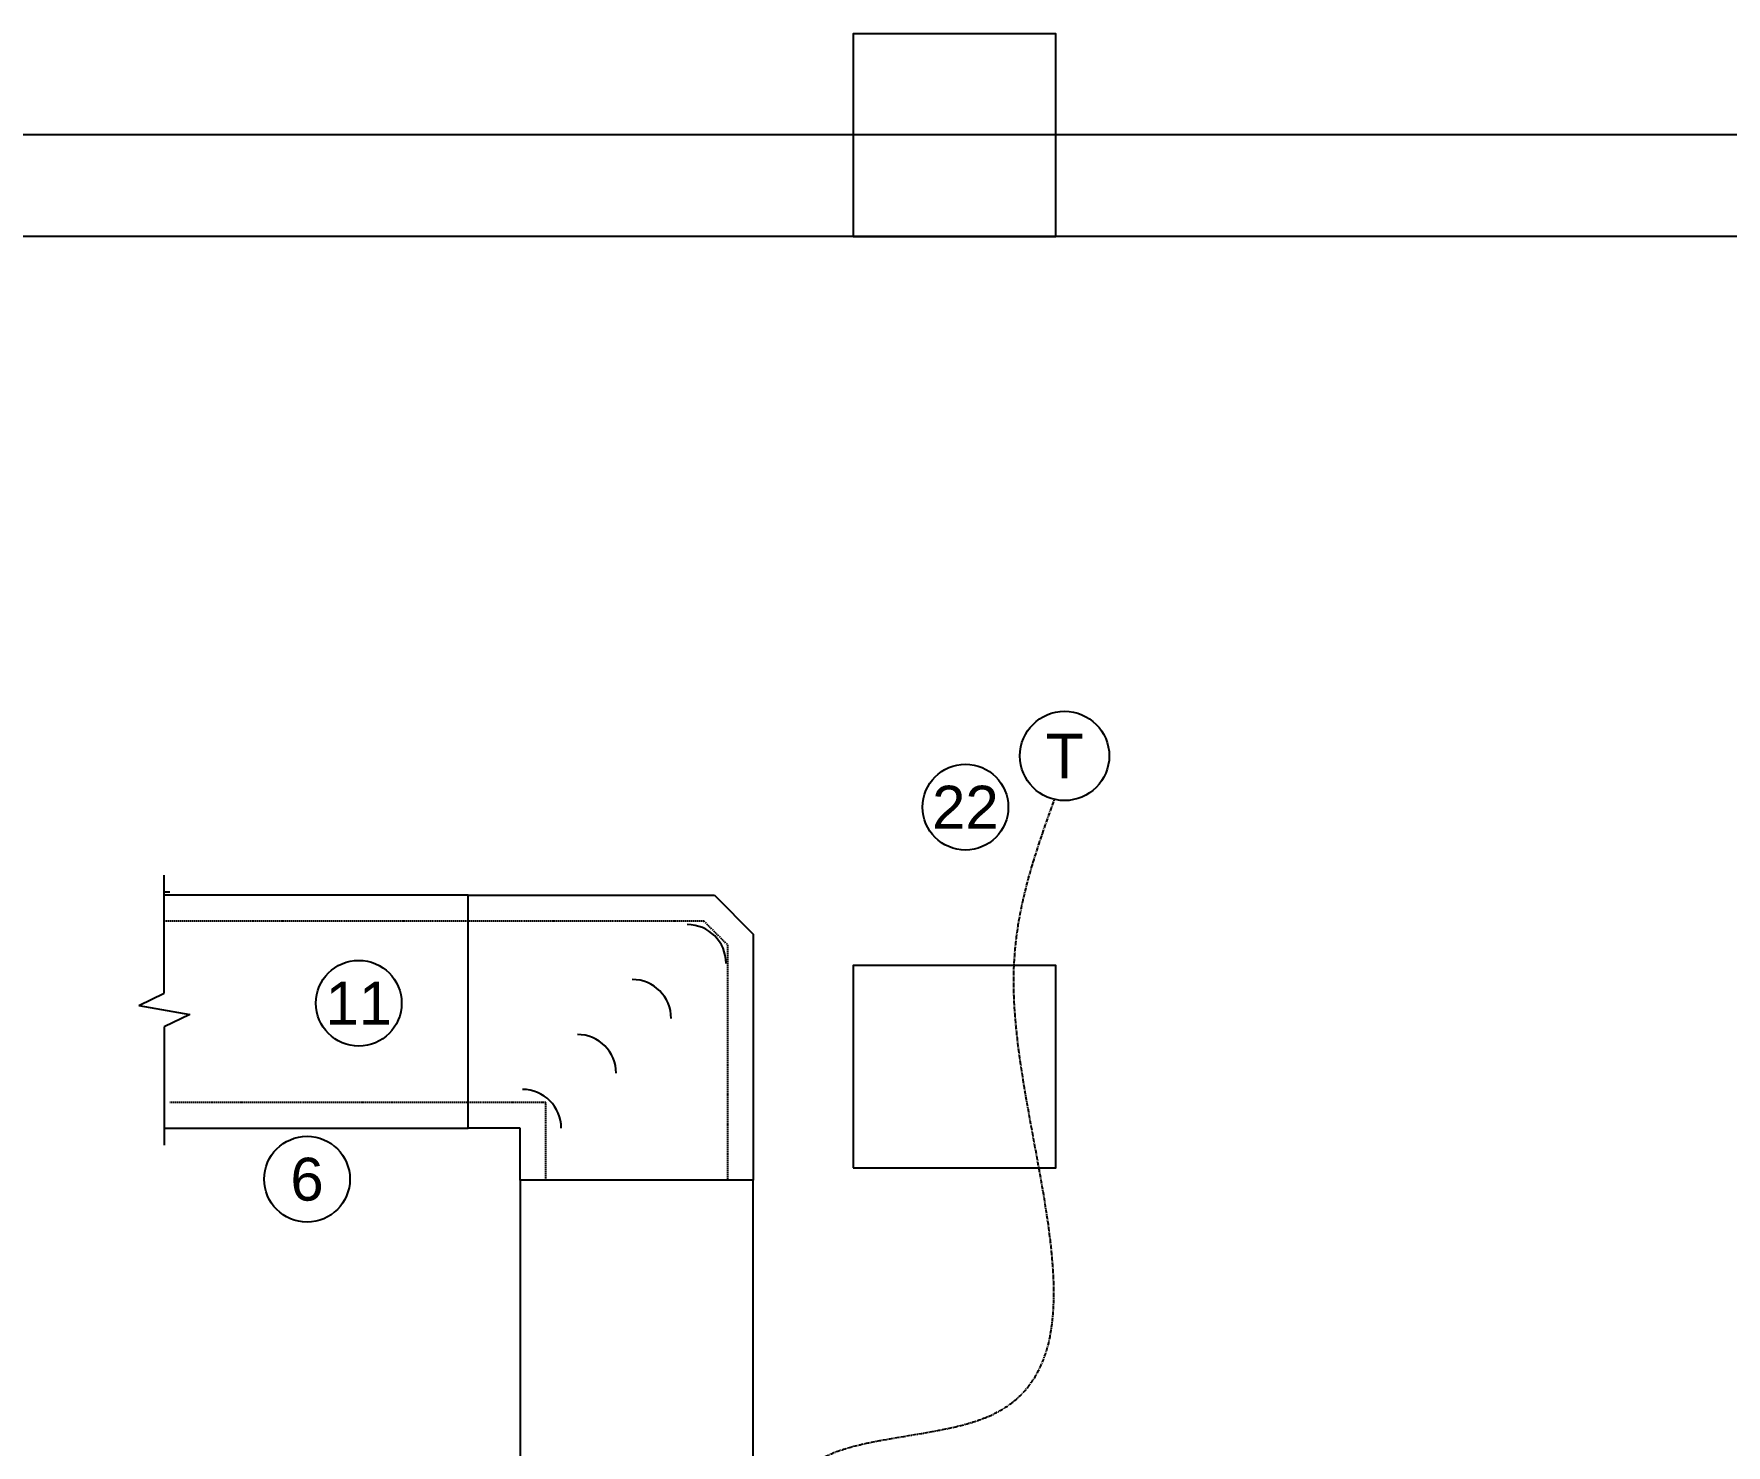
# Model space of a CAD drawing. Header units: millimetres. Extents: x -212361 to 39086, y -42 to 136893.
# Drawn here: x -154330 to -149237, y 86925 to 91173 of the extents above; entities that cross this region are included whole.
import ezdxf
from ezdxf.enums import TextEntityAlignment as Align

# ---------------------------------------------------------------- set-up
doc = ezdxf.new("R2010")
doc.units = ezdxf.units.MM
doc.header["$LTSCALE"] = 25
doc.linetypes.add('schedules_symbols_notes$0$CENTER2', pattern=[1.125, 0.75, -0.125, 0.125, -0.125])
doc.linetypes.add('schedules_symbols_notes$0$HIDDEN2', pattern=[0.1875, 0.125, -0.0625])
for name, color, linetype in [('schedules_symbols_notes$0$M-ANNO', 11, 'Continuous'), ('schedules_symbols_notes$0$M-CONTROLWIRING', 140, 'schedules_symbols_notes$0$CENTER2'), ('schedules_symbols_notes$0$M-HVAC-SUPP-DUCT', 4, 'Continuous'), ('schedules_symbols_notes$0$M-HVAC-TSTAT', 4, 'Continuous')]:
    doc.layers.add(name, color=color, linetype=linetype)
doc.styles.add('schedules_symbols_notes$0$RDZENG_0.25', font='micross.ttf', dxfattribs={"height": 4})
doc.styles.add('schedules_symbols_notes$0$Standard', font='arial.ttf')

# ---------------------------------------------------------------- blocks, each defined once
blk = doc.blocks.new('*U326')
at = {"layer": 'Defpoints'}
blk.add_lwpolyline([(-12, -12), (12, -12), (12, 12), (-12, 12)], close=True, dxfattribs=at)
blk = doc.blocks.new('*U323')
at = {"layer": 'Defpoints', "color": 0, "linetype": 'ByBlock', "lineweight": -2, "transparency": 16777216}
for p in [(297.6, 1103.98), (297.6, 993.59)]:
    blk.add_blockref('*U326', p, dxfattribs=at)
blk = doc.blocks.new('*U179')
for p, q in [((14.53, 3.03), (13.47, -3.03)), ((14.53, 3.03), (16, 0)), ((12, 0), (-2, 0)), ((13.47, -3.03), (12, 0)), ((16, 0), (30, 0))]:
    blk.add_line(p, q)
at = {"layer": 'Defpoints', "color": 123}
for p, q in [((0, 0), (0, -0.64)), ((28, 0), (28, -0.64))]:
    blk.add_line(p, q, dxfattribs=at)
blk = doc.blocks.new('schedules_symbols_notes$0$KEYED NOTE_0.25')
at = {"layer": 'schedules_symbols_notes$0$M-ANNO'}
blk.add_circle((0, 0), 4, dxfattribs=at)
at = {"layer": 'schedules_symbols_notes$0$M-ANNO', "style": 'schedules_symbols_notes$0$RDZENG_0.25'}
blk.add_attdef('#', text='', height=4, dxfattribs=at).set_placement((0, 0), align=Align.MIDDLE_CENTER)
blk = doc.blocks.new('schedules_symbols_notes$0$TEMP SENSOR')
blk.add_circle((0, 0), 0.0833)
at = {"color": 11, "insert": (0, 0), "char_height": 0.0833, "attachment_point": 5, "style": 'schedules_symbols_notes$0$Standard'}
blk.add_mtext_dynamic_manual_height_columns('T', width=0.090906, gutter_width=1, heights=[0], dxfattribs=at)
blk = doc.blocks.new('schedules_symbols_notes')
at = {"layer": 'Defpoints', "color": 255}
blk.add_lwpolyline([(-6264.48, 2473.5), (-4776.48, 2473.5), (-4776.48, 3577.5), (-6264.48, 3577.5)], close=True, dxfattribs=at)
at = {"layer": 'schedules_symbols_notes$0$M-ANNO'}
blk.add_lwpolyline([(-6252.48, 3565.49), (-5468.97, 3565.49), (-5468.97, 3064.43), (-6252.48, 3064.43)], close=True, dxfattribs=at)
at = {"layer": 'schedules_symbols_notes$0$M-CONTROLWIRING', "ltscale": 0.0254}
blk.add_spline([(-5998.14, 3382.5), (-5980.35, 3393.15), (-5984.78, 3418.58), (-5962.77, 3425.68), (-5959.86, 3477.88), (-5955.03, 3498.75)], degree=3, dxfattribs=at)
at = {"layer": 'schedules_symbols_notes$0$M-HVAC-SUPP-DUCT'}
for p, q in [((-6024.49, 3487.41), (-6060.51, 3487.41)), ((-6060.51, 3459.79), (-6024.49, 3459.79))]:
    blk.add_line(p, q, dxfattribs=at)
at = {"layer": 'schedules_symbols_notes$0$M-HVAC-SUPP-DUCT', "linetype": 'Continuous'}
for p, q in [((-6024.49, 3459.79), (-6024.49, 3487.41)), ((-6024.49, 3487.41), (-5995.33, 3487.41)), ((-5995.33, 3487.41), (-5990.73, 3482.8)), ((-5990.73, 3482.8), (-5990.73, 3453.65)), ((-5990.73, 3482.8), (-5990.73, 3453.65)), ((-6018.35, 3459.79), (-6024.49, 3459.79)), ((-6018.35, 3453.65), (-6018.35, 3459.79)), ((-5990.73, 3453.65), (-6018.35, 3453.65))]:
    blk.add_line(p, q, dxfattribs=at)
at = {"layer": 'schedules_symbols_notes$0$M-HVAC-SUPP-DUCT', "color": 12, "linetype": 'schedules_symbols_notes$0$HIDDEN2', "ltscale": 0.05}
for points in [[(-6060.51, 3484.35), (-5996.6, 3484.35), (-5993.79, 3481.54), (-5993.79, 3453.65)], [(-6015.29, 3453.65), (-6015.29, 3462.84), (-6059.87, 3462.84)]]:
    blk.add_lwpolyline(points, dxfattribs=at)
at = {"layer": 'schedules_symbols_notes$0$M-HVAC-SUPP-DUCT'}
blk.add_lwpolyline([(-6018.35, 3407.53), (-5990.73, 3407.53), (-5990.73, 3453.65), (-6018.35, 3453.65)], close=True, dxfattribs=at)
at = {"layer": 'schedules_symbols_notes$0$M-HVAC-SUPP-DUCT', "color": 1}
for centre in [(-5998.55, 3479.32), (-6005.06, 3472.81), (-6011.57, 3466.3), (-6018.08, 3459.79)]:
    blk.add_arc(centre, 4.6, 0, 90, dxfattribs=at)
at = {"layer": 'Defpoints'}
blk.add_blockref('*U323', (-6264.48, 2473.5), dxfattribs=at)
at = {"layer": 'schedules_symbols_notes$0$M-ANNO', "xscale": 1.27, "yscale": 1.27, "zscale": 1.27}
for p, values in [((-5965.59, 3497.84), {'#': '22'}), ((-6037.47, 3474.6), {'#': '11'}), ((-6043.6, 3453.75), {'#': '6'})]:
    blk.add_blockref('schedules_symbols_notes$0$KEYED NOTE_0.25', p, dxfattribs=at).add_auto_attribs(values)
at = {"layer": 'schedules_symbols_notes$0$M-HVAC-SUPP-DUCT', "rotation": 90}
blk.add_blockref('*U179', (-6060.51, 3459.79), dxfattribs=at)
at = {"layer": 'schedules_symbols_notes$0$M-HVAC-TSTAT', "xscale": 63.5, "yscale": 63.5, "zscale": 63.5}
blk.add_blockref('schedules_symbols_notes$0$TEMP SENSOR', (-5953.84, 3503.91), dxfattribs=at)

msp = doc.modelspace()

# ---------------------------------------------------------------- block references
at = {"xscale": 25.4, "yscale": 25.4, "zscale": 25.4}
msp.add_blockref('schedules_symbols_notes', (0, 0), dxfattribs=at)

doc.saveas('drawing.dxf')
